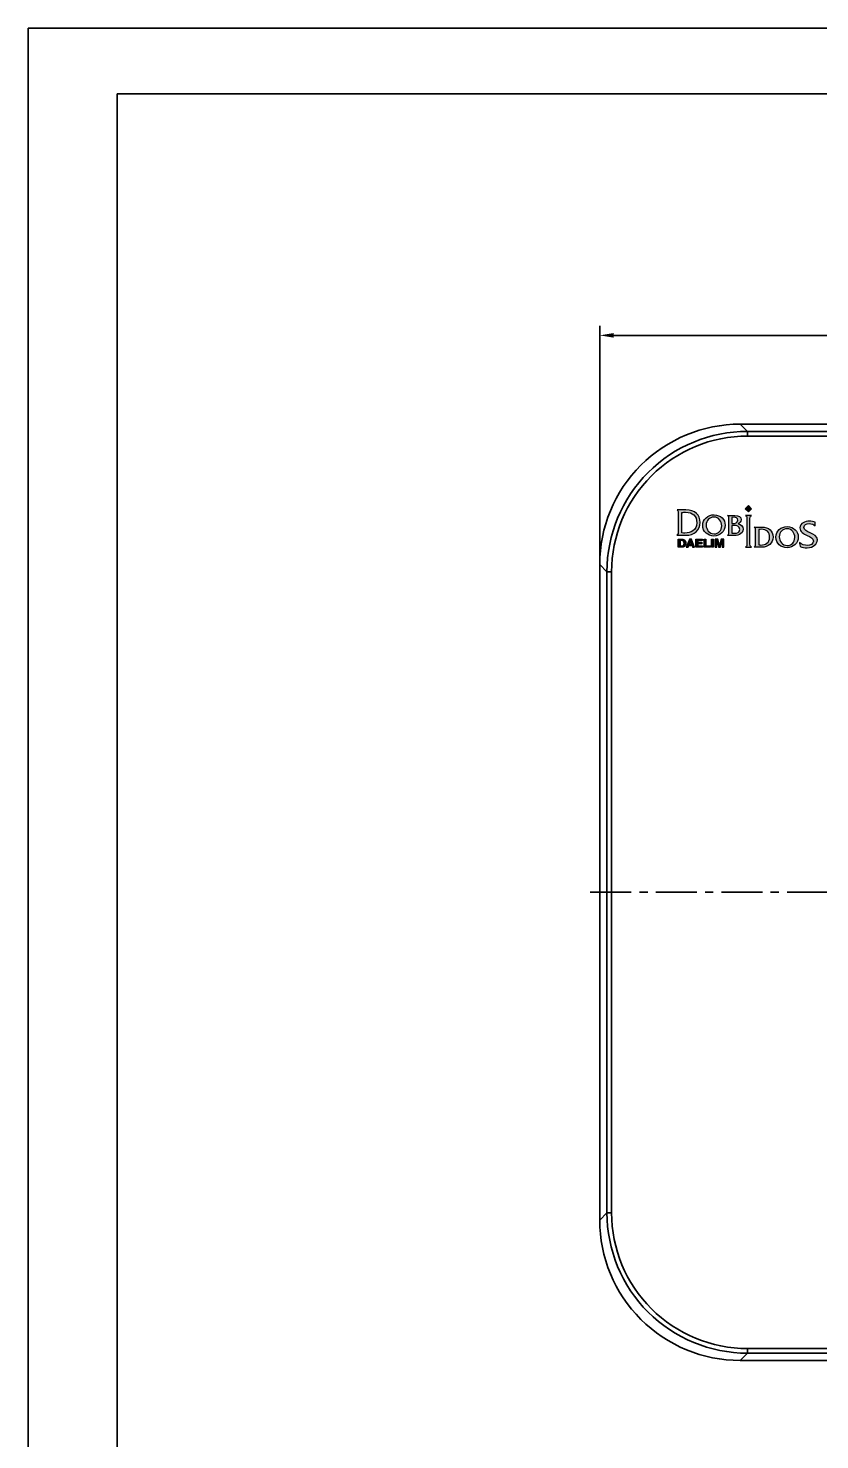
# Model space of a CAD drawing. Extents: x -296600 to -296180, y -233766 to -233172.
# Drawn here: x -296599.5 to -296430.6, y -233473.9 to -233172.4 of the extents above; entities that cross this region are included whole.
import ezdxf

# ---------------------------------------------------------------- set-up
doc = ezdxf.new("R2010")
doc.units = 0
doc.header["$LTSCALE"] = 7
doc.linetypes.add('CENTER', pattern=[2, 1.25, -0.25, 0.25, -0.25])
doc.layers.get('0').update_dxf_attribs({"color": 2, "linetype": 'CONTINUOUS'})
doc.layers.get('Defpoints').update_dxf_attribs({"linetype": 'CONTINUOUS'})
for name, color, linetype in [('CL', 1, 'CENTER'), ('D', 2, 'CONTINUOUS'), ('Layer 1', 7, 'CONTINUOUS'), ('PRT0002SHAPE', 7, 'CONTINUOUS'), ('TXT', 4, 'CONTINUOUS')]:
    doc.layers.add(name, color=color, linetype=linetype)
doc.styles.add('GHS', font='ROMANS.shx', dxfattribs={"bigfont": 'GHS.shx'})
doc.dimstyles.new('STANDARD$0', dxfattribs={"dimscale": 0, "dimtxt": 3.5, "dimasz": 3, "dimexe": 2, "dimexo": 1, "dimgap": 1, "dimtad": 3, "dimtoh": 1, "dimdec": 4, "dimdsep": 46, "dimtxsty": 'GHS', "dimcen": 2.5, "dimclrd": 2, "dimclre": 2, "dimclrt": 2, "dimadec": 0, "dimazin": 0, "dimtfac": 0.6, "dimtdec": 4, "dimtix": 1, "dimtmove": 2, "dimatfit": 3, "dimfxl": 1, "dimtolj": 1, "dimarcsym": 0})

# ---------------------------------------------------------------- blocks, each defined once
blk = doc.blocks.new('*D7')
at = {"layer": 'D', "color": 2, "lineweight": -2, "transparency": 16777216}
for p, q in [((-296477.54, -233285.94), (-296477.54, -233235.98)), ((-296297.54, -233285.94), (-296297.54, -233235.98)), ((-296474.54, -233237.98), (-296300.54, -233237.98))]:
    blk.add_line(p, q, dxfattribs=at)
at = {"layer": 'D', "color": 2, "transparency": 16777216}
for points in [[(-296474.54, -233237.48), (-296474.54, -233238.48), (-296477.54, -233237.98)], [(-296300.54, -233237.48), (-296300.54, -233238.48), (-296297.54, -233237.98)]]:
    blk.add_solid(points, dxfattribs=at)
at = {"layer": 'Defpoints', "color": 0, "transparency": 16777216}
for p in [(-296297.54, -233237.98), (-296477.54, -233286.94), (-296297.54, -233286.94)]:
    blk.add_point(p, dxfattribs=at)
at = {"layer": 'D', "color": 2, "transparency": 16777216, "insert": (-296387.54, -233235.23), "char_height": 3.5, "attachment_point": 5, "style": 'GHS', "bg_fill": 3, "box_fill_scale": 1.1, "bg_fill_color": 256, "bg_fill_true_color": 13158600, "bg_fill_transparency": 0}
blk.add_mtext('\\A1;180', dxfattribs=at)
blk = doc.blocks.new('block 7')
at = {"layer": 'Layer 1', "true_color": 0x8a8a8d}
h = blk.add_hatch(color=252, dxfattribs=at)
h.dxf.hatch_style = 2
edge = h.paths.add_edge_path()
edge.add_spline(control_points=[(32.55, -73.37), (32.73, -73.37), (32.86, -73.42), (32.92, -73.51), (32.98, -73.61), (33.01, -73.74), (33.01, -73.92), (33.01, -74.05), (32.99, -74.16), (32.95, -74.25), (32.87, -74.42), (32.74, -74.5), (32.55, -74.5), (32.55, -74.5), (32.18, -74.5), (32.18, -74.5), (32.18, -74.5), (32.18, -73.37), (32.18, -73.37), (32.18, -73.37), (32.55, -73.37), (32.55, -73.37)], knot_values=[0, 0, 0, 0, 1, 1, 1, 2, 2, 2, 3, 3, 3, 4, 4, 4, 5, 5, 5, 6, 6, 6, 7, 7, 7, 7], degree=3, periodic=0)
edge = h.paths.add_edge_path()
edge.add_spline(control_points=[(32.62, -73.08), (32.62, -73.08), (31.79, -73.08), (31.79, -73.08), (31.79, -73.08), (31.79, -74.8), (31.79, -74.8), (31.79, -74.8), (32.62, -74.8), (32.62, -74.8), (32.91, -74.8), (33.12, -74.69), (33.26, -74.48), (33.36, -74.32), (33.41, -74.12), (33.41, -73.89), (33.41, -73.8), (33.4, -73.71), (33.38, -73.61), (33.35, -73.51), (33.31, -73.42), (33.24, -73.33), (33.16, -73.23), (33.05, -73.15), (32.92, -73.11), (32.84, -73.09), (32.74, -73.08), (32.62, -73.08)], knot_values=[0, 0, 0, 0, 1, 1, 1, 2, 2, 2, 3, 3, 3, 4, 4, 4, 5, 5, 5, 6, 6, 6, 7, 7, 7, 8, 8, 8, 9, 9, 9, 9], degree=3, periodic=0)
h = blk.add_hatch(color=252, dxfattribs=at)
h.dxf.hatch_style = 2
h.paths.add_polyline_path([(34.37, -73.47), (34.61, -74.15), (34.13, -74.15)])
h.paths.add_polyline_path([(33.47, -74.8), (33.89, -74.8), (34.02, -74.44), (34.72, -74.44), (34.85, -74.8), (35.28, -74.8), (34.61, -73.08), (34.15, -73.08)])
h = blk.add_hatch(color=252, dxfattribs=at)
h.dxf.hatch_style = 2
h.paths.add_polyline_path([(36.92, -73.38), (35.93, -73.38), (35.93, -73.74), (36.84, -73.74), (36.84, -74.04), (35.93, -74.04), (35.93, -74.49), (36.97, -74.49), (36.97, -74.8), (35.54, -74.8), (35.54, -73.08), (36.92, -73.08)])
h = blk.add_hatch(color=252, dxfattribs=at)
h.dxf.hatch_style = 2
h.paths.add_polyline_path([(37.31, -73.08), (37.7, -73.08), (37.7, -74.49), (38.66, -74.49), (38.66, -74.8), (37.31, -74.8)])
h = blk.add_hatch(color=252, dxfattribs=at)
h.dxf.hatch_style = 2
h.paths.add_polyline_path([(39.3, -74.8), (38.9, -74.8), (38.9, -73.08), (39.3, -73.08)])
h = blk.add_hatch(color=252, dxfattribs=at)
h.dxf.hatch_style = 2
edge = h.paths.add_edge_path()
edge.add_spline(control_points=[(40.94, -73.08), (40.94, -73.08), (41.52, -73.08), (41.52, -73.08), (41.52, -73.08), (41.52, -74.8), (41.52, -74.8), (41.52, -74.8), (41.15, -74.8), (41.15, -74.8), (41.15, -74.8), (41.15, -73.63), (41.15, -73.63), (41.15, -73.6), (41.15, -73.55), (41.15, -73.49), (41.15, -73.43), (41.15, -73.39), (41.15, -73.35), (41.15, -73.35), (40.79, -74.8), (40.79, -74.8), (40.79, -74.8), (40.4, -74.8), (40.4, -74.8), (40.4, -74.8), (40.04, -73.35), (40.04, -73.35), (40.04, -73.39), (40.04, -73.43), (40.04, -73.49), (40.04, -73.55), (40.04, -73.6), (40.04, -73.63), (40.04, -73.63), (40.04, -74.8), (40.04, -74.8), (40.04, -74.8), (39.67, -74.8), (39.67, -74.8), (39.67, -74.8), (39.67, -73.08), (39.67, -73.08), (39.67, -73.08), (40.25, -73.08), (40.25, -73.08), (40.25, -73.08), (40.6, -74.43), (40.6, -74.43), (40.6, -74.43), (40.94, -73.08), (40.94, -73.08)], knot_values=[0, 0, 0, 0, 1, 1, 1, 2, 2, 2, 3, 3, 3, 4, 4, 4, 5, 5, 5, 6, 6, 6, 7, 7, 7, 8, 8, 8, 9, 9, 9, 10, 10, 10, 11, 11, 11, 12, 12, 12, 13, 13, 13, 14, 14, 14, 15, 15, 15, 16, 16, 16, 17, 17, 17, 17], degree=3, periodic=0)
at = {"layer": 'Layer 1', "lineweight": 0}
for points in [[(33.47, -74.8), (33.89, -74.8), (34.02, -74.44), (34.72, -74.44), (34.85, -74.8), (35.28, -74.8), (34.61, -73.08), (34.15, -73.08), (33.47, -74.8)], [(34.37, -73.47), (34.61, -74.15), (34.13, -74.15), (34.37, -73.47)], [(36.92, -73.38), (35.93, -73.38), (35.93, -73.74), (36.84, -73.74), (36.84, -74.04), (35.93, -74.04), (35.93, -74.49), (36.97, -74.49), (36.97, -74.8), (35.54, -74.8), (35.54, -73.08), (36.92, -73.08), (36.92, -73.38)], [(37.31, -73.08), (37.7, -73.08), (37.7, -74.49), (38.66, -74.49), (38.66, -74.8), (37.31, -74.8), (37.31, -73.08)], [(39.3, -74.8), (38.9, -74.8), (38.9, -73.08), (39.3, -73.08), (39.3, -74.8)]]:
    blk.add_lwpolyline(points, dxfattribs=at)
for points, knots in [([(32.62, -73.08), (32.62, -73.08), (31.79, -73.08), (31.79, -73.08), (31.79, -73.08), (31.79, -74.8), (31.79, -74.8), (31.79, -74.8), (32.62, -74.8), (32.62, -74.8), (32.91, -74.8), (33.12, -74.69), (33.26, -74.48), (33.36, -74.32), (33.41, -74.12), (33.41, -73.89), (33.41, -73.8), (33.4, -73.71), (33.38, -73.61), (33.35, -73.51), (33.31, -73.42), (33.24, -73.33), (33.16, -73.23), (33.05, -73.15), (32.92, -73.11), (32.84, -73.09), (32.74, -73.08), (32.62, -73.08)], [0, 0, 0, 0, 1, 1, 1, 2, 2, 2, 3, 3, 3, 4, 4, 4, 5, 5, 5, 6, 6, 6, 7, 7, 7, 8, 8, 8, 9, 9, 9, 9]), ([(32.55, -73.37), (32.73, -73.37), (32.86, -73.42), (32.92, -73.51), (32.98, -73.61), (33.01, -73.74), (33.01, -73.92), (33.01, -74.05), (32.99, -74.16), (32.95, -74.25), (32.87, -74.42), (32.74, -74.5), (32.55, -74.5), (32.55, -74.5), (32.18, -74.5), (32.18, -74.5), (32.18, -74.5), (32.18, -73.37), (32.18, -73.37), (32.18, -73.37), (32.55, -73.37), (32.55, -73.37)], [0, 0, 0, 0, 1, 1, 1, 2, 2, 2, 3, 3, 3, 4, 4, 4, 5, 5, 5, 6, 6, 6, 7, 7, 7, 7]), ([(40.94, -73.08), (40.94, -73.08), (41.52, -73.08), (41.52, -73.08), (41.52, -73.08), (41.52, -74.8), (41.52, -74.8), (41.52, -74.8), (41.15, -74.8), (41.15, -74.8), (41.15, -74.8), (41.15, -73.63), (41.15, -73.63), (41.15, -73.6), (41.15, -73.55), (41.15, -73.49), (41.15, -73.43), (41.15, -73.39), (41.15, -73.35), (41.15, -73.35), (40.79, -74.8), (40.79, -74.8), (40.79, -74.8), (40.4, -74.8), (40.4, -74.8), (40.4, -74.8), (40.04, -73.35), (40.04, -73.35), (40.04, -73.39), (40.04, -73.43), (40.04, -73.49), (40.04, -73.55), (40.04, -73.6), (40.04, -73.63), (40.04, -73.63), (40.04, -74.8), (40.04, -74.8), (40.04, -74.8), (39.67, -74.8), (39.67, -74.8), (39.67, -74.8), (39.67, -73.08), (39.67, -73.08), (39.67, -73.08), (40.25, -73.08), (40.25, -73.08), (40.25, -73.08), (40.6, -74.43), (40.6, -74.43), (40.6, -74.43), (40.94, -73.08), (40.94, -73.08)], [0, 0, 0, 0, 1, 1, 1, 2, 2, 2, 3, 3, 3, 4, 4, 4, 5, 5, 5, 6, 6, 6, 7, 7, 7, 8, 8, 8, 9, 9, 9, 10, 10, 10, 11, 11, 11, 12, 12, 12, 13, 13, 13, 14, 14, 14, 15, 15, 15, 16, 16, 16, 17, 17, 17, 17])]:
    blk.add_open_spline(points, degree=3, knots=knots, dxfattribs=at)
blk = doc.blocks.new('block 8')
at = {"layer": 'Layer 1', "true_color": 0x8a8a8d}
h = blk.add_hatch(color=252, dxfattribs=at)
h.dxf.hatch_style = 2
edge = h.paths.add_edge_path()
edge.add_spline(control_points=[(59.29, -74.91), (58.76, -74.91), (58.27, -74.83), (57.83, -74.67), (57.82, -74.62), (57.68, -74), (57.63, -73.79), (58.13, -74.18), (58.77, -74.41), (59.38, -74.41), (59.9, -74.41), (60.62, -74.09), (60.62, -73.49), (60.62, -72.85), (59.99, -72.57), (59.32, -72.27), (58.55, -71.92), (57.75, -71.56), (57.75, -70.64), (57.75, -69.61), (58.85, -69.24), (59.8, -69.24), (60.21, -69.24), (60.61, -69.3), (60.99, -69.41), (60.99, -69.47), (60.99, -70.03), (60.99, -70.2), (60.67, -69.92), (60.18, -69.74), (59.73, -69.74), (59.21, -69.74), (58.6, -69.95), (58.6, -70.55), (58.6, -71.11), (59.23, -71.4), (59.91, -71.71), (60.68, -72.06), (61.48, -72.43), (61.48, -73.23), (61.48, -74.04), (60.64, -74.91), (59.29, -74.91)], knot_values=[0, 0, 0, 0, 1, 1, 1, 2, 2, 2, 3, 3, 3, 4, 4, 4, 5, 5, 5, 6, 6, 6, 7, 7, 7, 8, 8, 8, 9, 9, 9, 10, 10, 10, 11, 11, 11, 12, 12, 12, 13, 13, 13, 14, 14, 14, 14], degree=3, periodic=0)
at = {"layer": 'Layer 1', "lineweight": 0}
blk.add_open_spline([(59.29, -74.91), (58.76, -74.91), (58.27, -74.83), (57.83, -74.67), (57.82, -74.62), (57.68, -74), (57.63, -73.79), (58.13, -74.18), (58.77, -74.41), (59.38, -74.41), (59.9, -74.41), (60.62, -74.09), (60.62, -73.49), (60.62, -72.85), (59.99, -72.57), (59.32, -72.27), (58.55, -71.92), (57.75, -71.56), (57.75, -70.64), (57.75, -69.61), (58.85, -69.24), (59.8, -69.24), (60.21, -69.24), (60.61, -69.3), (60.99, -69.41), (60.99, -69.47), (60.99, -70.03), (60.99, -70.2), (60.67, -69.92), (60.18, -69.74), (59.73, -69.74), (59.21, -69.74), (58.6, -69.95), (58.6, -70.55), (58.6, -71.11), (59.23, -71.4), (59.91, -71.71), (60.68, -72.06), (61.48, -72.43), (61.48, -73.23), (61.48, -74.04), (60.64, -74.91), (59.29, -74.91)], degree=3, knots=[0, 0, 0, 0, 1, 1, 1, 2, 2, 2, 3, 3, 3, 4, 4, 4, 5, 5, 5, 6, 6, 6, 7, 7, 7, 8, 8, 8, 9, 9, 9, 10, 10, 10, 11, 11, 11, 12, 12, 12, 13, 13, 13, 14, 14, 14, 14], dxfattribs=at)
blk = doc.blocks.new('block 6')
at = {"layer": 'Layer 1', "true_color": 0x8a8a8d}
h = blk.add_hatch(color=252, dxfattribs=at)
h.dxf.hatch_style = 2
h.paths.add_polyline_path([(47.45, -66.57), (46.76, -67.26), (46.07, -66.57), (46.76, -65.88)])
h = blk.add_hatch(color=252, dxfattribs=at)
h.dxf.hatch_style = 2
edge = h.paths.add_edge_path()
edge.add_spline(control_points=[(33.42, -66.84), (35.3, -66.84), (36.47, -67.86), (36.47, -69.49), (36.47, -71.12), (35.2, -72.25), (33.38, -72.25), (33.38, -72.25), (31.66, -72.25), (31.48, -72.25), (31.76, -72.01), (31.79, -71.71), (31.79, -71.37), (31.79, -71.32), (31.79, -71.28), (31.79, -71.23), (31.79, -71.23), (31.79, -71.09), (31.79, -71.09), (31.79, -71.09), (31.79, -67.94), (31.79, -67.94), (31.79, -67.94), (31.79, -67.81), (31.79, -67.81), (31.79, -67.77), (31.79, -67.72), (31.79, -67.67), (31.79, -67.35), (31.76, -67), (31.52, -66.84), (31.78, -66.84), (33.42, -66.84), (33.42, -66.84)], knot_values=[0, 0, 0, 0, 1, 1, 1, 2, 2, 2, 3, 3, 3, 4, 4, 4, 5, 5, 5, 6, 6, 6, 7, 7, 7, 8, 8, 8, 9, 9, 9, 10, 10, 10, 11, 11, 11, 11], degree=3, periodic=0)
edge = h.paths.add_edge_path()
edge.add_spline(control_points=[(32.56, -67.41), (32.56, -67.41), (32.53, -67.42), (32.53, -67.42), (32.53, -67.42), (32.53, -71.71), (32.53, -71.71), (32.53, -71.71), (32.56, -71.71), (32.56, -71.71), (32.77, -71.76), (32.98, -71.77), (33.21, -71.77), (34.37, -71.77), (35.73, -71.2), (35.73, -69.6), (35.73, -68.12), (34.89, -67.31), (33.36, -67.31), (33.11, -67.31), (32.84, -67.34), (32.56, -67.41)], knot_values=[0, 0, 0, 0, 1, 1, 1, 2, 2, 2, 3, 3, 3, 4, 4, 4, 5, 5, 5, 6, 6, 6, 7, 7, 7, 7], degree=3, periodic=0)
h = blk.add_hatch(color=252, dxfattribs=at)
h.dxf.hatch_style = 2
edge = h.paths.add_edge_path()
edge.add_spline(control_points=[(39.41, -68.35), (40.44, -68.35), (41.05, -69.27), (41.05, -70.23), (41.05, -71.2), (40.42, -71.93), (39.42, -71.93), (38.39, -71.93), (37.74, -70.99), (37.74, -70.07), (37.74, -69.08), (38.39, -68.35), (39.41, -68.35)], knot_values=[0, 0, 0, 0, 1, 1, 1, 2, 2, 2, 3, 3, 3, 4, 4, 4, 4], degree=3, periodic=0)
edge = h.paths.add_edge_path()
edge.add_spline(control_points=[(39.45, -67.87), (38.08, -67.84), (37, -68.88), (37, -70.13), (37, -71.47), (38.09, -72.4), (39.39, -72.4), (40.69, -72.4), (41.8, -71.43), (41.8, -70.09), (41.8, -68.92), (40.83, -67.87), (39.45, -67.87)], knot_values=[0, 0, 0, 0, 1, 1, 1, 2, 2, 2, 3, 3, 3, 4, 4, 4, 4], degree=3, periodic=0)
h = blk.add_hatch(color=252, dxfattribs=at)
h.dxf.hatch_style = 2
edge = h.paths.add_edge_path()
edge.add_spline(control_points=[(43.24, -71.77), (43.24, -71.77), (43.24, -70.15), (43.24, -70.15), (43.24, -70.15), (43.7, -70.13), (43.7, -70.13), (44.28, -70.09), (44.89, -70.37), (44.89, -71.01), (44.89, -71.63), (44.35, -71.88), (43.81, -71.82), (43.81, -71.82), (43.24, -71.77), (43.24, -71.77)], knot_values=[0, 0, 0, 0, 1, 1, 1, 2, 2, 2, 3, 3, 3, 4, 4, 4, 5, 5, 5, 5], degree=3, periodic=0)
edge = h.paths.add_edge_path()
edge.add_spline(control_points=[(42.57, -71.37), (42.57, -71.67), (42.61, -72.15), (42.29, -72.28), (42.29, -72.28), (42.29, -72.3), (42.29, -72.3), (42.29, -72.3), (43.37, -72.3), (43.37, -72.3), (43.86, -72.3), (44.38, -72.31), (44.83, -72.09), (45.27, -71.88), (45.62, -71.45), (45.62, -70.95), (45.62, -70.3), (45.14, -69.91), (44.55, -69.79), (44.93, -69.62), (45.21, -69.37), (45.21, -68.93), (45.21, -68.35), (44.7, -67.99), (43.84, -67.99), (43.84, -67.99), (42.29, -67.99), (42.29, -67.99), (42.29, -67.99), (42.29, -68), (42.29, -68), (42.62, -68.13), (42.57, -68.61), (42.57, -68.9), (42.57, -68.9), (42.57, -71.37), (42.57, -71.37)], knot_values=[0, 0, 0, 0, 1, 1, 1, 2, 2, 2, 3, 3, 3, 4, 4, 4, 5, 5, 5, 6, 6, 6, 7, 7, 7, 8, 8, 8, 9, 9, 9, 10, 10, 10, 11, 11, 11, 12, 12, 12, 12], degree=3, periodic=0)
edge = h.paths.add_edge_path()
edge.add_spline(control_points=[(43.24, -69.72), (43.24, -69.72), (43.24, -68.44), (43.24, -68.44), (43.24, -68.44), (43.68, -68.39), (43.68, -68.39), (44.08, -68.35), (44.49, -68.59), (44.49, -69.04), (44.49, -69.58), (43.88, -69.72), (43.46, -69.72), (43.46, -69.72), (43.24, -69.72), (43.24, -69.72)], knot_values=[0, 0, 0, 0, 1, 1, 1, 2, 2, 2, 3, 3, 3, 4, 4, 4, 5, 5, 5, 5], degree=3, periodic=0)
h = blk.add_hatch(color=252, dxfattribs=at)
h.dxf.hatch_style = 2
edge = h.paths.add_edge_path()
edge.add_spline(control_points=[(46.42, -68.91), (46.42, -68.61), (46.47, -68.13), (46.14, -68), (46.14, -68), (46.14, -67.99), (46.14, -67.99), (46.14, -67.99), (47.38, -67.99), (47.38, -67.99), (47.38, -67.99), (47.38, -68), (47.38, -68), (47.05, -68.13), (47.09, -68.61), (47.09, -68.91), (47.09, -68.91), (47.09, -73.88), (47.09, -73.88), (47.09, -74.17), (47.05, -74.65), (47.38, -74.78), (47.38, -74.78), (47.38, -74.8), (47.38, -74.8), (47.38, -74.8), (46.14, -74.8), (46.14, -74.8), (46.14, -74.8), (46.14, -74.78), (46.14, -74.78), (46.46, -74.66), (46.42, -74.17), (46.42, -73.88), (46.42, -73.88), (46.42, -68.91), (46.42, -68.91)], knot_values=[0, 0, 0, 0, 1, 1, 1, 2, 2, 2, 3, 3, 3, 4, 4, 4, 5, 5, 5, 6, 6, 6, 7, 7, 7, 8, 8, 8, 9, 9, 9, 10, 10, 10, 11, 11, 11, 12, 12, 12, 12], degree=3, periodic=0)
h = blk.add_hatch(color=252, dxfattribs=at)
h.dxf.hatch_style = 2
edge = h.paths.add_edge_path()
edge.add_spline(control_points=[(48.95, -71.03), (49.14, -70.99), (49.34, -70.96), (49.54, -70.96), (50.63, -70.96), (51.27, -71.54), (51.27, -72.68), (51.27, -73.82), (50.4, -74.33), (49.43, -74.33), (49.26, -74.33), (49.11, -74.31), (48.95, -74.28), (48.95, -74.28), (48.95, -71.03), (48.95, -71.03)], knot_values=[0, 0, 0, 0, 1, 1, 1, 2, 2, 2, 3, 3, 3, 4, 4, 4, 5, 5, 5, 5], degree=3, periodic=0)
edge = h.paths.add_edge_path()
edge.add_spline(control_points=[(48.28, -73.86), (48.28, -74.24), (48.32, -74.56), (47.99, -74.78), (47.99, -74.78), (47.99, -74.8), (47.99, -74.8), (47.99, -74.8), (49.56, -74.8), (49.56, -74.8), (51.03, -74.8), (52.02, -73.9), (52.02, -72.61), (52.02, -71.3), (51.09, -70.49), (49.6, -70.49), (49.6, -70.49), (47.99, -70.49), (47.99, -70.49), (47.99, -70.49), (47.99, -70.51), (47.99, -70.51), (48.33, -70.61), (48.28, -71.09), (48.28, -71.39), (48.28, -71.39), (48.28, -73.86), (48.28, -73.86)], knot_values=[0, 0, 0, 0, 1, 1, 1, 2, 2, 2, 3, 3, 3, 4, 4, 4, 5, 5, 5, 6, 6, 6, 7, 7, 7, 8, 8, 8, 9, 9, 9, 9], degree=3, periodic=0)
h = blk.add_hatch(color=252, dxfattribs=at)
h.dxf.hatch_style = 2
edge = h.paths.add_edge_path()
edge.add_spline(control_points=[(55.02, -70.85), (56.05, -70.85), (56.66, -71.77), (56.66, -72.73), (56.66, -73.71), (56.03, -74.43), (55.03, -74.43), (54, -74.43), (53.35, -73.49), (53.35, -72.57), (53.35, -71.58), (54, -70.85), (55.02, -70.85)], knot_values=[0, 0, 0, 0, 1, 1, 1, 2, 2, 2, 3, 3, 3, 4, 4, 4, 4], degree=3, periodic=0)
edge = h.paths.add_edge_path()
edge.add_spline(control_points=[(55.06, -70.38), (53.69, -70.35), (52.61, -71.39), (52.61, -72.63), (52.61, -73.97), (53.7, -74.9), (55, -74.9), (56.3, -74.9), (57.41, -73.93), (57.41, -72.6), (57.41, -71.42), (56.44, -70.37), (55.06, -70.38)], knot_values=[0, 0, 0, 0, 1, 1, 1, 2, 2, 2, 3, 3, 3, 4, 4, 4, 4], degree=3, periodic=0)
at = {"layer": 'Layer 1', "lineweight": 0}
blk.add_lwpolyline([(47.45, -66.57), (46.76, -67.26), (46.07, -66.57), (46.76, -65.88), (47.45, -66.57)], dxfattribs=at)
for points, knots in [([(33.42, -66.84), (35.3, -66.84), (36.47, -67.86), (36.47, -69.49), (36.47, -71.12), (35.2, -72.25), (33.38, -72.25), (33.38, -72.25), (31.66, -72.25), (31.48, -72.25), (31.76, -72.01), (31.79, -71.71), (31.79, -71.37), (31.79, -71.32), (31.79, -71.28), (31.79, -71.23), (31.79, -71.23), (31.79, -71.09), (31.79, -71.09), (31.79, -71.09), (31.79, -67.94), (31.79, -67.94), (31.79, -67.94), (31.79, -67.81), (31.79, -67.81), (31.79, -67.77), (31.79, -67.72), (31.79, -67.67), (31.79, -67.35), (31.76, -67), (31.52, -66.84), (31.78, -66.84), (33.42, -66.84), (33.42, -66.84)], [0, 0, 0, 0, 1, 1, 1, 2, 2, 2, 3, 3, 3, 4, 4, 4, 5, 5, 5, 6, 6, 6, 7, 7, 7, 8, 8, 8, 9, 9, 9, 10, 10, 10, 11, 11, 11, 11]), ([(32.56, -67.41), (32.56, -67.41), (32.53, -67.42), (32.53, -67.42), (32.53, -67.42), (32.53, -71.71), (32.53, -71.71), (32.53, -71.71), (32.56, -71.71), (32.56, -71.71), (32.77, -71.76), (32.98, -71.77), (33.21, -71.77), (34.37, -71.77), (35.73, -71.2), (35.73, -69.6), (35.73, -68.12), (34.89, -67.31), (33.36, -67.31), (33.11, -67.31), (32.84, -67.34), (32.56, -67.41)], [0, 0, 0, 0, 1, 1, 1, 2, 2, 2, 3, 3, 3, 4, 4, 4, 5, 5, 5, 6, 6, 6, 7, 7, 7, 7]), ([(39.45, -67.87), (38.08, -67.84), (37, -68.88), (37, -70.13), (37, -71.47), (38.09, -72.4), (39.39, -72.4), (40.69, -72.4), (41.8, -71.43), (41.8, -70.09), (41.8, -68.92), (40.83, -67.87), (39.45, -67.87)], [0, 0, 0, 0, 1, 1, 1, 2, 2, 2, 3, 3, 3, 4, 4, 4, 4]), ([(39.41, -68.35), (40.44, -68.35), (41.05, -69.27), (41.05, -70.23), (41.05, -71.2), (40.42, -71.93), (39.42, -71.93), (38.39, -71.93), (37.74, -70.99), (37.74, -70.07), (37.74, -69.08), (38.39, -68.35), (39.41, -68.35)], [0, 0, 0, 0, 1, 1, 1, 2, 2, 2, 3, 3, 3, 4, 4, 4, 4]), ([(42.57, -71.37), (42.57, -71.67), (42.61, -72.15), (42.29, -72.28), (42.29, -72.28), (42.29, -72.3), (42.29, -72.3), (42.29, -72.3), (43.37, -72.3), (43.37, -72.3), (43.86, -72.3), (44.38, -72.31), (44.83, -72.09), (45.27, -71.88), (45.62, -71.45), (45.62, -70.95), (45.62, -70.3), (45.14, -69.91), (44.55, -69.79), (44.93, -69.62), (45.21, -69.37), (45.21, -68.93), (45.21, -68.35), (44.7, -67.99), (43.84, -67.99), (43.84, -67.99), (42.29, -67.99), (42.29, -67.99), (42.29, -67.99), (42.29, -68), (42.29, -68), (42.62, -68.13), (42.57, -68.61), (42.57, -68.9), (42.57, -68.9), (42.57, -71.37), (42.57, -71.37)], [0, 0, 0, 0, 1, 1, 1, 2, 2, 2, 3, 3, 3, 4, 4, 4, 5, 5, 5, 6, 6, 6, 7, 7, 7, 8, 8, 8, 9, 9, 9, 10, 10, 10, 11, 11, 11, 12, 12, 12, 12]), ([(43.24, -69.72), (43.24, -69.72), (43.24, -68.44), (43.24, -68.44), (43.24, -68.44), (43.68, -68.39), (43.68, -68.39), (44.08, -68.35), (44.49, -68.59), (44.49, -69.04), (44.49, -69.58), (43.88, -69.72), (43.46, -69.72), (43.46, -69.72), (43.24, -69.72), (43.24, -69.72)], [0, 0, 0, 0, 1, 1, 1, 2, 2, 2, 3, 3, 3, 4, 4, 4, 5, 5, 5, 5]), ([(46.42, -68.91), (46.42, -68.61), (46.47, -68.13), (46.14, -68), (46.14, -68), (46.14, -67.99), (46.14, -67.99), (46.14, -67.99), (47.38, -67.99), (47.38, -67.99), (47.38, -67.99), (47.38, -68), (47.38, -68), (47.05, -68.13), (47.09, -68.61), (47.09, -68.91), (47.09, -68.91), (47.09, -73.88), (47.09, -73.88), (47.09, -74.17), (47.05, -74.65), (47.38, -74.78), (47.38, -74.78), (47.38, -74.8), (47.38, -74.8), (47.38, -74.8), (46.14, -74.8), (46.14, -74.8), (46.14, -74.8), (46.14, -74.78), (46.14, -74.78), (46.46, -74.66), (46.42, -74.17), (46.42, -73.88), (46.42, -73.88), (46.42, -68.91), (46.42, -68.91)], [0, 0, 0, 0, 1, 1, 1, 2, 2, 2, 3, 3, 3, 4, 4, 4, 5, 5, 5, 6, 6, 6, 7, 7, 7, 8, 8, 8, 9, 9, 9, 10, 10, 10, 11, 11, 11, 12, 12, 12, 12]), ([(43.24, -71.77), (43.24, -71.77), (43.24, -70.15), (43.24, -70.15), (43.24, -70.15), (43.7, -70.13), (43.7, -70.13), (44.28, -70.09), (44.89, -70.37), (44.89, -71.01), (44.89, -71.63), (44.35, -71.88), (43.81, -71.82), (43.81, -71.82), (43.24, -71.77), (43.24, -71.77)], [0, 0, 0, 0, 1, 1, 1, 2, 2, 2, 3, 3, 3, 4, 4, 4, 5, 5, 5, 5]), ([(48.28, -73.86), (48.28, -74.24), (48.32, -74.56), (47.99, -74.78), (47.99, -74.78), (47.99, -74.8), (47.99, -74.8), (47.99, -74.8), (49.56, -74.8), (49.56, -74.8), (51.03, -74.8), (52.02, -73.9), (52.02, -72.61), (52.02, -71.3), (51.09, -70.49), (49.6, -70.49), (49.6, -70.49), (47.99, -70.49), (47.99, -70.49), (47.99, -70.49), (47.99, -70.51), (47.99, -70.51), (48.33, -70.61), (48.28, -71.09), (48.28, -71.39), (48.28, -71.39), (48.28, -73.86), (48.28, -73.86)], [0, 0, 0, 0, 1, 1, 1, 2, 2, 2, 3, 3, 3, 4, 4, 4, 5, 5, 5, 6, 6, 6, 7, 7, 7, 8, 8, 8, 9, 9, 9, 9]), ([(48.95, -71.03), (49.14, -70.99), (49.34, -70.96), (49.54, -70.96), (50.63, -70.96), (51.27, -71.54), (51.27, -72.68), (51.27, -73.82), (50.4, -74.33), (49.43, -74.33), (49.26, -74.33), (49.11, -74.31), (48.95, -74.28), (48.95, -74.28), (48.95, -71.03), (48.95, -71.03)], [0, 0, 0, 0, 1, 1, 1, 2, 2, 2, 3, 3, 3, 4, 4, 4, 5, 5, 5, 5]), ([(55.06, -70.38), (53.69, -70.35), (52.61, -71.39), (52.61, -72.63), (52.61, -73.97), (53.7, -74.9), (55, -74.9), (56.3, -74.9), (57.41, -73.93), (57.41, -72.6), (57.41, -71.42), (56.44, -70.37), (55.06, -70.38)], [0, 0, 0, 0, 1, 1, 1, 2, 2, 2, 3, 3, 3, 4, 4, 4, 4]), ([(55.02, -70.85), (56.05, -70.85), (56.66, -71.77), (56.66, -72.73), (56.66, -73.71), (56.03, -74.43), (55.03, -74.43), (54, -74.43), (53.35, -73.49), (53.35, -72.57), (53.35, -71.58), (54, -70.85), (55.02, -70.85)], [0, 0, 0, 0, 1, 1, 1, 2, 2, 2, 3, 3, 3, 4, 4, 4, 4])]:
    blk.add_open_spline(points, degree=3, knots=knots, dxfattribs=at)
at = {"layer": 'Layer 1'}
for name in ['block 8', 'block 7']:
    blk.add_blockref(name, (0, 0), dxfattribs=at)
blk = doc.blocks.new('BORDER')
for p, q in [((1, 1), (0, 1)), ((1, 0), (1, 1))]:
    blk.add_line(p, q)

msp = doc.modelspace()

# ---------------------------------------------------------------- linework, layer by layer
at = {"layer": 'CL'}
msp.add_line((-296479.54029, -233356.94102), (-296295.54037, -233356.94089), dxfattribs=at)
at = {"layer": 'PRT0002SHAPE', "color": 7, "linetype": 'Continuous'}
for p, q in [((-296445.99073, -233258.4957), (-296447.54454, -233256.94189)), ((-296327.5354, -233256.94193), (-296447.54454, -233256.94193)), ((-296445.99073, -233258.4957), (-296445.99073, -233259.49554)), ((-296445.99073, -233258.4957), (-296329.08921, -233258.4957)), ((-296329.08921, -233259.49557), (-296445.99073, -233259.49558)), ((-296477.53997, -233286.93732), (-296475.98617, -233288.49113)), ((-296477.53993, -233286.93732), (-296477.53993, -233426.94646)), ((-296475.98617, -233425.39265), (-296475.98617, -233288.49113)), ((-296474.98632, -233288.49113), (-296475.98617, -233288.49113)), ((-296474.98629, -233288.49113), (-296474.98628, -233425.39265)), ((-296475.98617, -233425.39265), (-296477.53997, -233426.94646)), ((-296475.98617, -233425.39265), (-296474.98632, -233425.39265)), ((-296447.54454, -233456.94189), (-296445.99073, -233455.38809)), ((-296404.55251, -233456.94189), (-296447.54454, -233456.94189)), ((-296445.99073, -233454.38821), (-296329.08921, -233454.3882)), ((-296445.99073, -233454.38824), (-296445.99073, -233455.38809)), ((-296329.08921, -233455.38809), (-296445.99073, -233455.38809))]:
    msp.add_line(p, q, dxfattribs=at)
for centre, radius, start, end in [((-296447.5462, -233286.93566), 29.99372, 89.9968216, 180.0031784), ((-296445.99049, -233288.49037), 29.99568, 89.9984472, 180.0014403), ((-296445.99076, -233288.48997), 28.99553, 89.9977482, 180.0022852), ((-296447.54621, -233426.94813), 29.99372, 179.996817, 270.003183), ((-296445.99046, -233425.39347), 29.99568, 179.9984371, 270.0015531), ((-296445.9907, -233425.39379), 28.99559, 179.9977567, 270.0021069)]:
    msp.add_arc(centre, radius, start, end, dxfattribs=at)
at = {"layer": 'TXT', "color": 4}
for p, q in [((-296580.54001, -233186.3773), (-296190.54001, -233186.3773)), ((-296580.54001, -233740.3773), (-296580.54001, -233186.3773))]:
    msp.add_line(p, q, dxfattribs=at)

# ---------------------------------------------------------------- next in the draw order: dimensions: what is measured, and where the dimension line sits
at = {"layer": 'D'}
dim = msp.add_linear_dim(base=(-296297.53997, -233237.97923), p1=(-296477.53997, -233286.93732), p2=(-296297.53997, -233286.93732), dimstyle='STANDARD$0', override={"dimscale": 1, "dimtoh": 0, "dimcen": 3, "dimadec": 4, "dimazin": 2, "dimtmove": 1, "dimatfit": 0, "dimfxl": 3, "dimtfill": 1, "dimarcsym": 2}, dxfattribs=at)
dim.commit()
dim.dimension.update_dxf_attribs({"geometry": '*D7', "text_midpoint": (-296387.53997, -233235.22923)})

# ---------------------------------------------------------------- next in the draw order: block references
at = {"xscale": 594, "yscale": 420, "zscale": 594, "rotation": 89.99999999999999}
msp.add_blockref('BORDER', (-296179.54001, -233766.3773), dxfattribs=at)
at = {"layer": 'Layer 1'}
msp.add_blockref('block 6', (-296492.54075, -233208.44205), dxfattribs=at)

doc.saveas('drawing.dxf')
